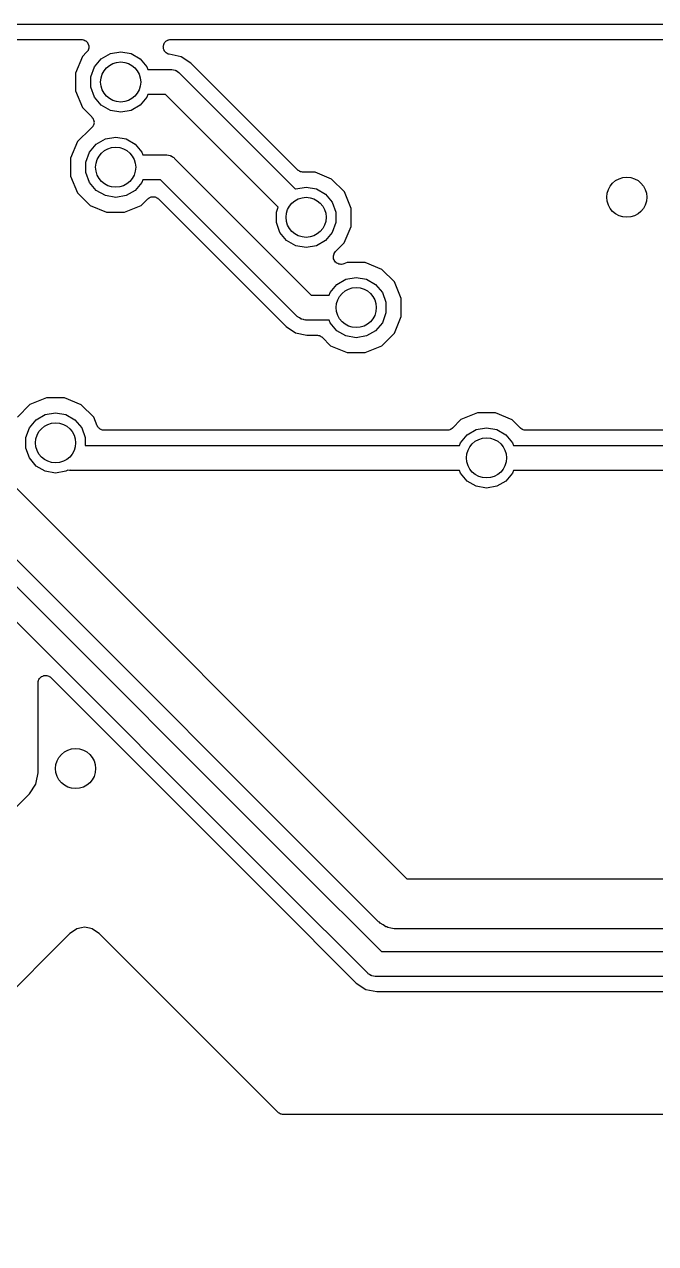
# Model space of a CAD drawing. Extents: x 132.7 to 187.3, y -127.3 to -72.7.
# Drawn here: x 153.39 to 159.69, y -111.09 to -98.92 of the extents above; entities that cross this region are included whole.
import ezdxf

# ---------------------------------------------------------------- set-up
doc = ezdxf.new("R2010")
doc.units = 0
doc.header["$MEASUREMENT"] = 0
doc.layers.add('BLACK', color=7, linetype='CONTINUOUS')

msp = doc.modelspace()

# ---------------------------------------------------------------- linework, layer by layer
at = {"layer": 'Black'}
for p, q in [((160.798, -98.925), (151.65, -98.925)), ((152.142, -99.075), (153.957, -99.075)), ((153.957, -99.075), (153.967, -99.0767)), ((153.967, -99.0767), (153.977, -99.0776)), ((153.977, -99.0776), (153.98, -99.079)), ((153.98, -99.079), (153.983, -99.0795)), ((153.983, -99.0795), (153.992, -99.0844)), ((153.992, -99.0844), (154.001, -99.0886)), ((154.001, -99.0886), (154.003, -99.0909)), ((154.003, -99.0909), (154.006, -99.0925)), ((154.006, -99.0925), (154.012, -99.1001)), ((154.012, -99.1001), (154.019, -99.107)), ((154.019, -99.107), (154.02, -99.11)), ((154.02, -99.11), (154.022, -99.1125)), ((154.022, -99.1125), (154.026, -99.1217)), ((154.026, -99.1217), (154.03, -99.1307)), ((154.03, -99.1307), (154.03, -99.1339)), ((154.03, -99.1339), (154.031, -99.137)), ((154.776, -99.137), (154.779, -99.13)), ((154.779, -99.13), (154.78, -99.1228)), ((154.78, -99.1228), (154.783, -99.1179)), ((154.783, -99.1179), (154.785, -99.1125)), ((154.785, -99.1125), (154.79, -99.1069)), ((154.79, -99.1069), (154.794, -99.1005)), ((154.794, -99.1005), (154.798, -99.0969)), ((154.798, -99.0969), (154.802, -99.0925)), ((154.802, -99.0925), (154.808, -99.0889)), ((154.808, -99.0889), (154.814, -99.0842)), ((154.814, -99.0842), (154.819, -99.0824)), ((154.819, -99.0824), (154.824, -99.0795)), ((154.824, -99.0795), (154.832, -99.0782)), ((154.832, -99.0782), (154.839, -99.0759)), ((154.839, -99.0759), (154.844, -99.076)), ((154.844, -99.076), (154.85, -99.075)), ((154.85, -99.075), (160.705, -99.075)), ((153.969, -99.2448), (153.9, -99.4101)), ((154.01, -99.2031), (153.969, -99.2448)), ((154.016, -99.195), (154.01, -99.2031)), ((154.022, -99.1875), (154.016, -99.195)), ((154.024, -99.1844), (154.022, -99.1875)), ((154.025, -99.1818), (154.024, -99.1844)), ((154.028, -99.1723), (154.025, -99.1818)), ((154.031, -99.163), (154.028, -99.1723)), ((154.031, -99.137), (154.031, -99.1468)), ((154.031, -99.1468), (154.032, -99.1566)), ((154.032, -99.1566), (154.031, -99.1598)), ((154.031, -99.1598), (154.031, -99.163)), ((154.156, -99.2693), (154.247, -99.217)), ((154.247, -99.217), (154.35, -99.1989)), ((154.35, -99.1989), (154.453, -99.217)), ((154.453, -99.217), (154.544, -99.2693)), ((154.775, -99.1484), (154.776, -99.1427)), ((154.776, -99.1557), (154.775, -99.1484)), ((154.776, -99.1427), (154.776, -99.137)), ((154.776, -99.163), (154.776, -99.1557)), ((154.778, -99.1684), (154.776, -99.163)), ((154.779, -99.1741), (154.778, -99.1684)), ((154.783, -99.1806), (154.779, -99.1741)), ((154.785, -99.1875), (154.783, -99.1806)), ((154.789, -99.1919), (154.785, -99.1875)), ((154.792, -99.1969), (154.789, -99.1919)), ((154.797, -99.2018), (154.792, -99.1969)), ((154.802, -99.2075), (154.797, -99.2018)), ((154.807, -99.2103), (154.802, -99.2075)), ((154.811, -99.2141), (154.807, -99.2103)), ((154.818, -99.2168), (154.811, -99.2141)), ((154.824, -99.2205), (154.818, -99.2168)), ((154.83, -99.2215), (154.824, -99.2205)), ((154.835, -99.2236), (154.83, -99.2215)), ((154.955, -99.2473), (154.835, -99.2236)), ((155.05, -99.3108), (154.955, -99.2473)), ((154.053, -99.4477), (154.089, -99.3494)), ((154.089, -99.3494), (154.156, -99.2693)), ((154.544, -99.2693), (154.611, -99.3494)), ((154.611, -99.3494), (154.62, -99.375)), ((154.62, -99.375), (154.85, -99.375)), ((154.85, -99.375), (154.855, -99.376)), ((154.855, -99.376), (154.861, -99.3755)), ((154.861, -99.3755), (154.877, -99.3797)), ((154.877, -99.3797), (154.893, -99.3825)), ((156.117, -100.378), (155.05, -99.3108)), ((153.9, -99.4101), (153.9, -99.5891)), ((154.053, -99.5523), (154.053, -99.4477)), ((154.893, -99.3825), (154.898, -99.3853)), ((154.898, -99.3853), (154.903, -99.3867)), ((154.903, -99.3867), (154.916, -99.3961)), ((154.916, -99.3961), (154.93, -99.4042)), ((154.93, -99.4042), (154.934, -99.4085)), ((154.934, -99.4085), (154.938, -99.4116)), ((154.938, -99.4116), (156.095, -100.568)), ((153.9, -99.5891), (153.968, -99.7546)), ((154.089, -99.6506), (154.053, -99.5523)), ((154.156, -99.7307), (154.089, -99.6506)), ((154.247, -99.783), (154.156, -99.7307)), ((154.544, -99.7307), (154.453, -99.783)), ((154.611, -99.6506), (154.544, -99.7307)), ((154.62, -99.625), (154.611, -99.6506)), ((154.798, -99.625), (154.62, -99.625)), ((155.921, -100.748), (154.798, -99.625)), ((153.968, -99.7546), (154.063, -99.849)), ((154.063, -99.849), (154.067, -99.8557)), ((154.067, -99.8557), (154.073, -99.8617)), ((154.073, -99.8617), (154.075, -99.8663)), ((154.075, -99.8663), (154.077, -99.8704)), ((154.35, -99.8011), (154.247, -99.783)), ((154.453, -99.783), (154.35, -99.8011)), ((154.048, -99.9654), (153.919, -100.095)), ((154.052, -99.9635), (154.048, -99.9654)), ((154.056, -99.96), (154.052, -99.9635)), ((154.06, -99.9573), (154.056, -99.96)), ((154.065, -99.9508), (154.06, -99.9573)), ((154.071, -99.9451), (154.065, -99.9508)), ((154.073, -99.9406), (154.071, -99.9451)), ((154.076, -99.9367), (154.073, -99.9406)), ((154.078, -99.9289), (154.076, -99.9367)), ((154.077, -99.8704), (154.08, -99.8783)), ((154.082, -99.9215), (154.078, -99.9289)), ((154.08, -99.8783), (154.083, -99.8858)), ((154.084, -99.9118), (154.082, -99.9165)), ((154.082, -99.9165), (154.082, -99.9215)), ((154.083, -99.8858), (154.083, -99.8907)), ((154.083, -99.8907), (154.084, -99.8955)), ((154.084, -99.8955), (154.083, -99.9037)), ((154.083, -99.9037), (154.084, -99.9118)), ((153.919, -100.095), (153.85, -100.26)), ((154.106, -100.119), (154.197, -100.067)), ((154.197, -100.067), (154.3, -100.049)), ((154.3, -100.049), (154.403, -100.067)), ((154.403, -100.067), (154.494, -100.119)), ((154.003, -100.298), (154.039, -100.199)), ((154.039, -100.199), (154.106, -100.119)), ((154.494, -100.119), (154.561, -100.199)), ((154.561, -100.199), (154.57, -100.225)), ((154.57, -100.225), (154.8, -100.225)), ((154.8, -100.225), (154.805, -100.226)), ((154.805, -100.226), (154.811, -100.225)), ((154.811, -100.225), (154.827, -100.23)), ((154.827, -100.23), (154.843, -100.233)), ((153.85, -100.26), (153.85, -100.439)), ((154.003, -100.402), (154.003, -100.298)), ((154.843, -100.233), (154.848, -100.235)), ((154.848, -100.235), (154.853, -100.237)), ((154.853, -100.237), (154.866, -100.246)), ((154.866, -100.246), (154.88, -100.254)), ((154.88, -100.254), (154.884, -100.258)), ((154.884, -100.258), (154.888, -100.262)), ((154.888, -100.262), (156.252, -101.625)), ((153.85, -100.439), (153.918, -100.605)), ((154.039, -100.501), (154.003, -100.402)), ((156.12, -100.38), (156.117, -100.378)), ((156.122, -100.382), (156.12, -100.38)), ((156.13, -100.387), (156.122, -100.382)), ((156.138, -100.393), (156.13, -100.387)), ((156.141, -100.394), (156.138, -100.393)), ((156.144, -100.395), (156.141, -100.394)), ((156.154, -100.397), (156.144, -100.395)), ((156.163, -100.4), (156.154, -100.397)), ((156.167, -100.399), (156.163, -100.4)), ((156.17, -100.4), (156.167, -100.399)), ((156.29, -100.4), (156.17, -100.4)), ((156.455, -100.469), (156.29, -100.4)), ((156.582, -100.595), (156.455, -100.469)), ((154.106, -100.581), (154.039, -100.501)), ((154.197, -100.633), (154.106, -100.581)), ((154.494, -100.581), (154.403, -100.633)), ((154.561, -100.501), (154.494, -100.581)), ((154.57, -100.475), (154.561, -100.501)), ((154.748, -100.475), (154.57, -100.475)), ((156.112, -101.838), (154.748, -100.475)), ((156.095, -100.568), (156.097, -100.567)), ((156.097, -100.567), (156.2, -100.549)), ((156.2, -100.549), (156.303, -100.567)), ((156.303, -100.567), (156.394, -100.619)), ((156.65, -100.761), (156.582, -100.595)), ((153.918, -100.605), (154.045, -100.731)), ((154.3, -100.651), (154.197, -100.633)), ((154.403, -100.633), (154.3, -100.651)), ((154.555, -100.732), (154.621, -100.666)), ((154.621, -100.666), (154.626, -100.662)), ((154.626, -100.662), (154.631, -100.657)), ((154.631, -100.657), (154.637, -100.654)), ((154.637, -100.654), (154.642, -100.651)), ((154.642, -100.651), (154.648, -100.649)), ((154.648, -100.649), (154.654, -100.646)), ((154.654, -100.646), (154.661, -100.646)), ((154.661, -100.646), (154.667, -100.644)), ((154.667, -100.644), (154.674, -100.645)), ((154.674, -100.645), (154.68, -100.644)), ((154.68, -100.644), (154.687, -100.646)), ((154.687, -100.646), (154.693, -100.646)), ((154.693, -100.646), (154.699, -100.649)), ((154.699, -100.649), (154.705, -100.651)), ((154.705, -100.651), (154.711, -100.655)), ((154.711, -100.655), (154.717, -100.657)), ((154.717, -100.657), (154.721, -100.662)), ((154.721, -100.662), (154.727, -100.666)), ((154.727, -100.666), (156, -101.939)), ((156.394, -100.619), (156.461, -100.699)), ((156.461, -100.699), (156.497, -100.798)), ((154.045, -100.731), (154.21, -100.8)), ((154.21, -100.8), (154.389, -100.8)), ((154.389, -100.8), (154.555, -100.732)), ((155.903, -100.798), (155.921, -100.748)), ((155.903, -100.902), (155.903, -100.798)), ((156.497, -100.798), (156.497, -100.902)), ((156.65, -100.94), (156.65, -100.761)), ((155.939, -101.001), (155.903, -100.902)), ((156.497, -100.902), (156.461, -101.001)), ((156.581, -101.105), (156.65, -100.94)), ((156.006, -101.081), (155.939, -101.001)), ((156.097, -101.133), (156.006, -101.081)), ((156.394, -101.081), (156.303, -101.133)), ((156.461, -101.001), (156.394, -101.081)), ((156.2, -101.151), (156.097, -101.133)), ((156.303, -101.133), (156.2, -101.151)), ((156.481, -101.21), (156.488, -101.201)), ((156.488, -101.201), (156.494, -101.192)), ((156.494, -101.192), (156.581, -101.105)), ((156.473, -101.235), (156.477, -101.224)), ((156.473, -101.237), (156.473, -101.235)), ((156.473, -101.238), (156.473, -101.237)), ((156.474, -101.25), (156.473, -101.238)), ((156.474, -101.261), (156.474, -101.25)), ((156.475, -101.263), (156.474, -101.261)), ((156.475, -101.264), (156.475, -101.263)), ((156.48, -101.275), (156.475, -101.264)), ((156.477, -101.224), (156.479, -101.213)), ((156.479, -101.213), (156.48, -101.212)), ((156.48, -101.212), (156.481, -101.21)), ((156.484, -101.285), (156.48, -101.275)), ((156.485, -101.286), (156.484, -101.285)), ((156.486, -101.288), (156.485, -101.286)), ((156.494, -101.296), (156.486, -101.288)), ((156.502, -101.304), (156.494, -101.296)), ((156.503, -101.305), (156.502, -101.304)), ((156.504, -101.306), (156.503, -101.305)), ((156.515, -101.311), (156.504, -101.306)), ((156.525, -101.316), (156.515, -101.311)), ((156.526, -101.317), (156.525, -101.316)), ((156.528, -101.317), (156.526, -101.317)), ((156.539, -101.318), (156.528, -101.317)), ((156.551, -101.32), (156.539, -101.318)), ((156.552, -101.32), (156.551, -101.32)), ((156.554, -101.32), (156.552, -101.32)), ((156.565, -101.317), (156.554, -101.32)), ((156.576, -101.314), (156.565, -101.317)), ((156.611, -101.3), (156.576, -101.314)), ((156.79, -101.3), (156.611, -101.3)), ((156.955, -101.369), (156.79, -101.3)), ((157.082, -101.495), (156.955, -101.369)), ((156.439, -101.599), (156.506, -101.519)), ((156.506, -101.519), (156.597, -101.467)), ((156.597, -101.467), (156.7, -101.449)), ((156.7, -101.449), (156.803, -101.467)), ((156.803, -101.467), (156.894, -101.519)), ((156.894, -101.519), (156.961, -101.599)), ((157.15, -101.661), (157.082, -101.495)), ((156.252, -101.625), (156.43, -101.625)), ((156.43, -101.625), (156.439, -101.599)), ((156.961, -101.599), (156.997, -101.698)), ((157.15, -101.84), (157.15, -101.661)), ((156.997, -101.802), (156.961, -101.901)), ((156.997, -101.698), (156.997, -101.802)), ((156.116, -101.842), (156.112, -101.838)), ((156.12, -101.846), (156.116, -101.842)), ((156.134, -101.854), (156.12, -101.846)), ((156.147, -101.863), (156.134, -101.854)), ((156.152, -101.865), (156.147, -101.863)), ((156.157, -101.867), (156.152, -101.865)), ((156.173, -101.87), (156.157, -101.867)), ((156.189, -101.875), (156.173, -101.87)), ((156.195, -101.874), (156.189, -101.875)), ((156.2, -101.875), (156.195, -101.874)), ((156.43, -101.875), (156.2, -101.875)), ((156.439, -101.901), (156.43, -101.875)), ((156.506, -101.981), (156.439, -101.901)), ((156.961, -101.901), (156.894, -101.981)), ((157.081, -102.005), (157.15, -101.84)), ((156, -101.939), (156.095, -102.003)), ((156.095, -102.003), (156.207, -102.025)), ((156.207, -102.025), (156.308, -102.025)), ((156.308, -102.025), (156.311, -102.026)), ((156.311, -102.026), (156.314, -102.025)), ((156.314, -102.025), (156.324, -102.028)), ((156.324, -102.028), (156.333, -102.03)), ((156.333, -102.03), (156.336, -102.031)), ((156.336, -102.031), (156.339, -102.032)), ((156.339, -102.032), (156.347, -102.038)), ((156.347, -102.038), (156.356, -102.043)), ((156.356, -102.043), (156.358, -102.045)), ((156.358, -102.045), (156.361, -102.047)), ((156.361, -102.047), (156.445, -102.131)), ((156.597, -102.033), (156.506, -101.981)), ((156.7, -102.051), (156.597, -102.033)), ((156.803, -102.033), (156.7, -102.051)), ((156.894, -101.981), (156.803, -102.033)), ((156.955, -102.132), (157.081, -102.005)), ((156.445, -102.131), (156.61, -102.2)), ((156.789, -102.2), (156.955, -102.132)), ((156.61, -102.2), (156.789, -102.2)), ((153.611, -102.65), (153.445, -102.718)), ((153.79, -102.65), (153.611, -102.65)), ((153.955, -102.719), (153.79, -102.65)), ((152.5, -102.746), (157.204, -107.45)), ((153.445, -102.718), (153.319, -102.845)), ((154.082, -102.845), (153.955, -102.719)), ((153.439, -102.949), (153.506, -102.869)), ((153.506, -102.869), (153.597, -102.817)), ((153.597, -102.817), (153.7, -102.799)), ((153.7, -102.799), (153.803, -102.817)), ((153.803, -102.817), (153.894, -102.869)), ((153.894, -102.869), (153.961, -102.949)), ((154.116, -102.929), (154.082, -102.845)), ((157.745, -102.868), (157.66, -102.953)), ((157.911, -102.8), (157.745, -102.868)), ((158.09, -102.8), (157.911, -102.8)), ((158.255, -102.869), (158.09, -102.8)), ((158.339, -102.953), (158.255, -102.869)), ((151.725, -102.948), (156.138, -107.362)), ((156.923, -107.877), (152.073, -103.027)), ((153.403, -103.048), (153.439, -102.949)), ((153.961, -102.949), (153.997, -103.048)), ((154.119, -102.933), (154.116, -102.929)), ((154.12, -102.938), (154.119, -102.933)), ((154.126, -102.944), (154.12, -102.938)), ((154.13, -102.951), (154.126, -102.944)), ((154.134, -102.954), (154.13, -102.951)), ((154.137, -102.957), (154.134, -102.954)), ((154.144, -102.962), (154.137, -102.957)), ((154.151, -102.966), (154.144, -102.962)), ((154.155, -102.968), (154.151, -102.966)), ((154.16, -102.97), (154.155, -102.968)), ((154.168, -102.972), (154.16, -102.97)), ((154.176, -102.974), (154.168, -102.972)), ((154.181, -102.974), (154.176, -102.974)), ((154.185, -102.975), (154.181, -102.974)), ((157.607, -102.975), (154.185, -102.975)), ((157.611, -102.974), (157.607, -102.975)), ((157.614, -102.975), (157.611, -102.974)), ((157.623, -102.972), (157.614, -102.975)), ((157.633, -102.97), (157.623, -102.972)), ((157.636, -102.969), (157.633, -102.97)), ((157.639, -102.968), (157.636, -102.969)), ((157.647, -102.962), (157.639, -102.968)), ((157.656, -102.957), (157.647, -102.962)), ((157.658, -102.955), (157.656, -102.957)), ((157.66, -102.953), (157.658, -102.955)), ((157.739, -103.099), (157.806, -103.019)), ((157.806, -103.019), (157.897, -102.967)), ((157.897, -102.967), (158, -102.949)), ((158, -102.949), (158.103, -102.967)), ((158.103, -102.967), (158.194, -103.019)), ((158.194, -103.019), (158.261, -103.099)), ((158.342, -102.955), (158.339, -102.953)), ((158.344, -102.957), (158.342, -102.955)), ((158.353, -102.962), (158.344, -102.957)), ((158.361, -102.968), (158.353, -102.962)), ((158.364, -102.969), (158.361, -102.968)), ((158.367, -102.97), (158.364, -102.969)), ((158.376, -102.972), (158.367, -102.97)), ((158.386, -102.975), (158.376, -102.972)), ((158.389, -102.974), (158.386, -102.975)), ((158.392, -102.975), (158.389, -102.974)), ((160.607, -102.975), (158.392, -102.975)), ((155.962, -107.538), (151.512, -103.088)), ((153.403, -103.152), (153.403, -103.048)), ((153.997, -103.048), (153.997, -103.125)), ((153.997, -103.125), (157.73, -103.125)), ((157.73, -103.125), (157.739, -103.099)), ((158.261, -103.099), (158.27, -103.125)), ((158.27, -103.125), (160.73, -103.125)), ((153.439, -103.251), (153.403, -103.152)), ((153.506, -103.331), (153.439, -103.251)), ((153.597, -103.383), (153.506, -103.331)), ((153.7, -103.401), (153.597, -103.383)), ((153.803, -103.383), (153.7, -103.401)), ((153.824, -103.371), (153.803, -103.383)), ((153.839, -103.375), (153.824, -103.371)), ((153.845, -103.374), (153.839, -103.375)), ((153.85, -103.375), (153.845, -103.374)), ((157.73, -103.375), (153.85, -103.375)), ((157.739, -103.401), (157.73, -103.375)), ((158.27, -103.375), (158.261, -103.401)), ((160.73, -103.375), (158.27, -103.375)), ((157.806, -103.481), (157.739, -103.401)), ((157.897, -103.533), (157.806, -103.481)), ((158.194, -103.481), (158.103, -103.533)), ((158.261, -103.401), (158.194, -103.481)), ((158, -103.551), (157.897, -103.533)), ((158.103, -103.533), (158, -103.551)), ((153.53, -105.469), (153.534, -105.461)), ((153.534, -105.461), (153.539, -105.452)), ((153.539, -105.452), (153.541, -105.45)), ((153.541, -105.45), (153.543, -105.447)), ((153.543, -105.447), (153.55, -105.44)), ((153.55, -105.44), (153.557, -105.434)), ((153.557, -105.434), (153.56, -105.432)), ((153.56, -105.432), (153.562, -105.43)), ((153.562, -105.43), (153.572, -105.427)), ((153.572, -105.427), (153.581, -105.423)), ((153.581, -105.423), (153.584, -105.422)), ((153.584, -105.422), (153.587, -105.421)), ((153.587, -105.421), (153.597, -105.421)), ((153.597, -105.421), (153.607, -105.42)), ((153.607, -105.42), (153.61, -105.421)), ((153.61, -105.421), (153.613, -105.421)), ((153.613, -105.421), (153.622, -105.424)), ((153.622, -105.424), (153.632, -105.427)), ((153.632, -105.427), (153.634, -105.429)), ((153.634, -105.429), (153.637, -105.43)), ((153.637, -105.43), (153.645, -105.436)), ((153.645, -105.436), (153.653, -105.442)), ((153.653, -105.442), (155.856, -107.644)), ((153.525, -105.495), (153.527, -105.485)), ((153.525, -106.393), (153.525, -105.495)), ((153.527, -105.485), (153.528, -105.476)), ((153.528, -105.476), (153.529, -105.473)), ((153.529, -105.473), (153.53, -105.469)), ((153.506, -106.488), (153.525, -106.393)), ((153.439, -106.6), (153.503, -106.505)), ((153.503, -106.505), (153.506, -106.488)), ((148.95, -111.089), (153.439, -106.6)), ((156.138, -107.362), (156.138, -107.362)), ((156.138, -107.362), (156.952, -108.175)), ((157.204, -107.45), (159.84, -107.45)), ((155.856, -107.644), (155.856, -107.644)), ((155.856, -107.644), (156.7, -108.489)), ((156.812, -108.388), (155.962, -107.538)), ((155.962, -107.538), (155.962, -107.538)), ((156.932, -107.883), (156.923, -107.877)), ((156.939, -107.892), (156.932, -107.883)), ((156.968, -107.908), (156.939, -107.892)), ((153.843, -107.996), (151.614, -110.225)), ((153.879, -107.972), (153.843, -107.996)), ((153.913, -107.949), (153.879, -107.972)), ((153.879, -107.972), (153.879, -107.972)), ((153.879, -107.972), (153.879, -107.972)), ((153.959, -107.939), (153.913, -107.949)), ((153.989, -107.933), (153.959, -107.939)), ((153.959, -107.939), (153.959, -107.939)), ((154.039, -107.943), (153.989, -107.933)), ((154.065, -107.949), (154.039, -107.943)), ((154.039, -107.943), (154.039, -107.943)), ((154.108, -107.977), (154.065, -107.949)), ((154.136, -107.996), (154.108, -107.977)), ((154.108, -107.977), (154.108, -107.977)), ((155.919, -109.778), (154.136, -107.996)), ((156.994, -107.927), (156.968, -107.908)), ((157.005, -107.929), (156.994, -107.927)), ((157.014, -107.935), (157.005, -107.929)), ((157.047, -107.941), (157.014, -107.935)), ((157.078, -107.949), (157.047, -107.941)), ((157.089, -107.948), (157.078, -107.949)), ((157.1, -107.95), (157.089, -107.948)), ((159.84, -107.95), (157.1, -107.95)), ((156.952, -108.175), (161.948, -108.175)), ((156.7, -108.489), (156.795, -108.553)), ((156.816, -108.392), (156.812, -108.388)), ((156.82, -108.396), (156.816, -108.392)), ((156.834, -108.404), (156.82, -108.396)), ((156.847, -108.413), (156.834, -108.404)), ((156.852, -108.415), (156.847, -108.413)), ((156.857, -108.417), (156.852, -108.415)), ((156.873, -108.42), (156.857, -108.417)), ((156.889, -108.425), (156.873, -108.42)), ((156.895, -108.424), (156.889, -108.425)), ((156.9, -108.425), (156.895, -108.424)), ((162, -108.425), (156.9, -108.425)), ((156.795, -108.553), (156.907, -108.575)), ((156.907, -108.575), (161.993, -108.575)), ((155.921, -109.78), (155.919, -109.778)), ((155.923, -109.783), (155.921, -109.78)), ((155.932, -109.788), (155.923, -109.783)), ((155.94, -109.793), (155.932, -109.788)), ((155.943, -109.794), (155.94, -109.793)), ((155.946, -109.796), (155.943, -109.794)), ((155.956, -109.797), (155.946, -109.796)), ((155.965, -109.8), (155.956, -109.797)), ((155.968, -109.8), (155.965, -109.8)), ((155.972, -109.8), (155.968, -109.8)), ((164.028, -109.8), (155.972, -109.8))]:
    msp.add_line(p, q, dxfattribs=at)
for centre in [(154.35, -99.5), (154.3, -100.35), (159.4, -100.65), (156.2, -100.85), (156.7, -101.75), (153.7, -103.1), (158, -103.25), (153.9, -106.35)]:
    msp.add_circle(centre, 0.2, dxfattribs=at)

doc.saveas('drawing.dxf')
